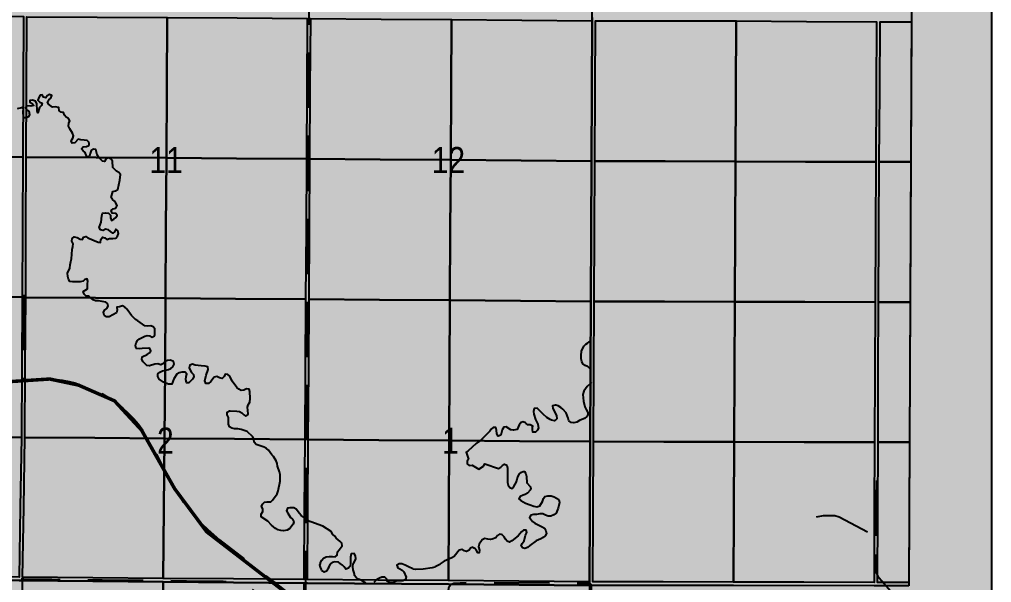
# Model space of a CAD drawing. Extents: x 337584 to 348172, y 5811293 to 5815472.
# Drawn here: x 345159 to 345716, y 5812181 to 5812504 of the extents above; entities that cross this region are included whole.
import ezdxf

# ---------------------------------------------------------------- set-up
doc = ezdxf.new("R2010")
doc.units = 0
doc.header["$LTSCALE"] = 5
doc.linetypes.add('DASHED2', pattern=[9.525, 6.35, -3.175])
for name, color, linetype in [('Quarters', 8, 'Continuous'), ('RoadSeg', 57, 'DASHED2'), ('ROUTE-MAP-HWY', 2, 'Continuous'), ('S-7', 6, 'Continuous'), ('T-WATER', 160, 'Continuous'), ('Townships', 57, 'Continuous')]:
    doc.layers.add(name, color=color, linetype=linetype)
doc.layers.add('ROUTE-MAP-BACKGROUND-H', color=7, linetype='Continuous', true_color=0xf0ebff)
doc.styles.add('120', font='ARIALN.TTF', dxfattribs={"height": 13})

msp = doc.modelspace()

# ---------------------------------------------------------------- hatches: boundary and pattern name
at = {"layer": 'ROUTE-MAP-BACKGROUND-H'}
h = msp.add_hatch(color=256, dxfattribs=at)
h.dxf.hatch_style = 1
h.paths.add_polyline_path([(343008.474, 5813051.916), (345715.945, 5813051.916), (345715.945, 5811576.625), (343008.474, 5811576.625)])

# ---------------------------------------------------------------- linework, layer by layer
at = {"layer": 'Quarters'}
for points in [[(345160.955, 5812465.572), (345160.772, 5812425.31), (345120.437, 5812425.541), (345080.102, 5812425.772), (345080.278, 5812466.013), (345080.454, 5812506.253), (345120.797, 5812506.043), (345161.139, 5812505.833)], [(345243.271, 5812465.097), (345243.053, 5812424.841), (345202.918, 5812425.071), (345162.782, 5812425.302), (345162.965, 5812465.561), (345163.148, 5812505.82), (345203.319, 5812505.586), (345243.489, 5812505.353)], [(345323.542, 5812464.585), (345323.314, 5812424.335), (345283.184, 5812424.588), (345243.053, 5812424.841), (345243.271, 5812465.097), (345243.489, 5812505.353), (345283.63, 5812505.094), (345323.77, 5812504.835)], [(345406.214, 5812463.89), (345405.993, 5812423.661), (345365.66, 5812423.99), (345325.327, 5812424.32), (345325.555, 5812464.569), (345325.783, 5812504.818), (345366.109, 5812504.468), (345406.435, 5812504.119)], [(345486.867, 5812463.199), (345486.675, 5812422.995), (345446.334, 5812423.328), (345405.993, 5812423.661), (345406.214, 5812463.89), (345406.435, 5812504.119), (345446.748, 5812503.761), (345487.06, 5812503.404)], [(345569.375, 5812463.067), (345569.161, 5812422.789), (345528.924, 5812422.89), (345488.686, 5812422.991), (345488.878, 5812463.197), (345489.07, 5812503.403), (345529.33, 5812503.373), (345569.589, 5812503.344)], [(345649.611, 5812422.573), (345609.386, 5812422.681), (345569.161, 5812422.789), (345569.375, 5812463.067), (345569.589, 5812503.344), (345609.818, 5812503.145), (345650.048, 5812502.947), (345649.829, 5812462.76)], [(345670.087, 5812502.943), (345669.715, 5812422.557), (345651.622, 5812422.572), (345651.84, 5812462.759), (345652.058, 5812502.946)], [(345160.594, 5812385.11), (345160.416, 5812344.911), (345120.088, 5812345.105), (345079.76, 5812345.298), (345079.931, 5812385.535), (345080.102, 5812425.772), (345120.437, 5812425.541), (345160.772, 5812425.31)], [(345242.844, 5812384.615), (345242.635, 5812344.389), (345202.53, 5812344.644), (345162.426, 5812344.898), (345162.604, 5812385.1), (345162.782, 5812425.302), (345202.918, 5812425.071), (345243.053, 5812424.841)], [(345323.086, 5812384.086), (345322.857, 5812343.837), (345282.746, 5812344.113), (345242.635, 5812344.389), (345242.844, 5812384.615), (345243.053, 5812424.841), (345283.184, 5812424.588), (345323.314, 5812424.335)], [(345405.993, 5812423.661), (345405.787, 5812383.443), (345405.581, 5812343.226), (345365.224, 5812343.524), (345324.867, 5812343.822), (345325.097, 5812384.071), (345325.327, 5812424.32), (345365.66, 5812423.99)], [(345405.581, 5812343.226), (345405.787, 5812383.443), (345405.993, 5812423.661), (345446.334, 5812423.328), (345486.675, 5812422.995), (345486.484, 5812382.795), (345486.293, 5812342.595), (345445.937, 5812342.91)], [(345568.948, 5812382.597), (345568.734, 5812342.406), (345528.519, 5812342.498), (345488.304, 5812342.59), (345488.495, 5812382.791), (345488.686, 5812422.991), (345528.924, 5812422.89), (345569.161, 5812422.789)], [(345649.611, 5812422.573), (345649.392, 5812382.387), (345649.173, 5812342.201), (345608.954, 5812342.303), (345568.734, 5812342.406), (345568.948, 5812382.597), (345569.161, 5812422.789), (345609.386, 5812422.681)], [(345669.715, 5812422.557), (345669.344, 5812342.175), (345651.184, 5812342.199), (345651.403, 5812382.385), (345651.622, 5812422.572)], [(345159.969, 5812264.578), (345119.448, 5812264.768), (345078.928, 5812264.957), (345079.344, 5812305.128), (345079.76, 5812345.298), (345120.088, 5812345.105), (345160.416, 5812344.911), (345160.193, 5812304.745)], [(345242.295, 5812304.184), (345241.955, 5812263.98), (345201.967, 5812264.272), (345161.98, 5812264.564), (345162.203, 5812304.731), (345162.426, 5812344.898), (345202.53, 5812344.644), (345242.635, 5812344.389)], [(345322.598, 5812303.616), (345322.338, 5812263.396), (345282.147, 5812263.688), (345241.955, 5812263.98), (345242.295, 5812304.184), (345242.635, 5812344.389), (345282.746, 5812344.113), (345322.857, 5812343.837)], [(345405.581, 5812343.226), (345405.36, 5812303.006), (345405.14, 5812262.787), (345364.744, 5812263.084), (345324.349, 5812263.381), (345324.608, 5812303.601), (345324.867, 5812343.822), (345365.224, 5812343.524)], [(345486.091, 5812302.397), (345485.888, 5812262.198), (345445.514, 5812262.493), (345405.14, 5812262.787), (345405.36, 5812303.006), (345405.581, 5812343.226), (345445.937, 5812342.91), (345486.293, 5812342.595)], [(345568.565, 5812302.214), (345568.396, 5812262.022), (345528.148, 5812262.108), (345487.899, 5812262.194), (345488.101, 5812302.392), (345488.304, 5812342.59), (345528.519, 5812342.498), (345568.734, 5812342.406)], [(345649.041, 5812302.026), (345648.908, 5812261.85), (345608.652, 5812261.936), (345568.396, 5812262.022), (345568.565, 5812302.214), (345568.734, 5812342.406), (345608.954, 5812342.303), (345649.173, 5812342.201)], [(345669.344, 5812342.175), (345668.972, 5812261.816), (345650.918, 5812261.847), (345651.051, 5812302.023), (345651.184, 5812342.199)], [(345159.969, 5812264.578), (345159.331, 5812224.536), (345158.693, 5812184.493), (345118.375, 5812184.831), (345078.058, 5812185.168), (345078.493, 5812225.063), (345078.928, 5812264.957), (345119.448, 5812264.768)], [(345241.618, 5812223.887), (345241.282, 5812183.795), (345200.992, 5812184.136), (345160.703, 5812184.476), (345161.341, 5812224.52), (345161.98, 5812264.564), (345201.967, 5812264.272), (345241.955, 5812263.98)], [(345322.101, 5812223.254), (345321.864, 5812183.113), (345281.573, 5812183.454), (345241.282, 5812183.795), (345241.618, 5812223.887), (345241.955, 5812263.98), (345282.147, 5812263.688), (345322.338, 5812263.396)], [(345404.92, 5812222.639), (345404.701, 5812182.491), (345364.288, 5812182.794), (345323.874, 5812183.098), (345324.111, 5812223.239), (345324.349, 5812263.381), (345364.744, 5812263.084), (345405.14, 5812262.787)], [(345405.14, 5812262.787), (345445.514, 5812262.493), (345485.888, 5812262.198), (345485.684, 5812221.996), (345485.48, 5812181.794), (345445.09, 5812182.143), (345404.701, 5812182.491), (345404.92, 5812222.639)], [(345568.227, 5812221.829), (345568.058, 5812181.636), (345527.774, 5812181.713), (345487.49, 5812181.79), (345487.694, 5812221.992), (345487.899, 5812262.194), (345528.148, 5812262.108), (345568.396, 5812262.022)], [(345648.767, 5812221.666), (345648.626, 5812181.481), (345608.342, 5812181.558), (345568.058, 5812181.636), (345568.227, 5812221.829), (345568.396, 5812262.022), (345608.652, 5812261.936), (345648.908, 5812261.85)], [(345668.972, 5812261.816), (345668.6, 5812181.446), (345650.636, 5812181.477), (345650.777, 5812221.662), (345650.918, 5812261.847)], [(345241.102, 5812141.618), (345240.94, 5812101.452), (345200.703, 5812101.858), (345160.467, 5812102.265), (345160.569, 5812142.366), (345160.671, 5812182.466), (345200.968, 5812182.125), (345241.265, 5812181.785)], [(345321.69, 5812140.869), (345321.529, 5812100.636), (345281.234, 5812101.044), (345240.94, 5812101.452), (345241.102, 5812141.618), (345241.265, 5812181.785), (345281.558, 5812181.444), (345321.852, 5812181.103)]]:
    msp.add_lwpolyline(points, close=True, dxfattribs=at)
at = {"layer": 'RoadSeg'}
msp.add_line((345649.593, 5812208.077), (345650.24, 5812246.089), dxfattribs=at)
at = {"layer": 'RoadSeg', "flags": 128}
for points in [[(345322.768, 5812167.746), (345322.891, 5812171.681), (345322.983, 5812175.286), (345322.984, 5812178.275), (345322.934, 5812181.179), (345323.051, 5812191.255), (345323.108, 5812198.946), (345323.17, 5812206.238), (345323.219, 5812210.55), (345323.241, 5812227.283), (345323.33, 5812241.967), (345323.506, 5812269.844), (345323.797, 5812315.305), (345324.157, 5812370.148), (345324.365, 5812408.76), (345324.62, 5812448.912), (345324.798, 5812477.406), (345324.868, 5812506.005), (345326.226, 5812763.108), (345329.024, 5812763.178)], [(345013.477, 5812507.505), (345019.457, 5812498.756), (345023.893, 5812492.256), (345029.171, 5812484.536), (345033.056, 5812478.856), (345035.562, 5812475.151), (345037.178, 5812472.731), (345038.908, 5812470.034), (345040.932, 5812466.701), (345043.048, 5812462.888), (345044.511, 5812459.997), (345045.697, 5812457.505), (345047.704, 5812452.92), (345049.164, 5812449.158), (345050.221, 5812446.156), (345051.381, 5812442.52), (345052.571, 5812438.42), (345054.095, 5812432.837), (345056.602, 5812423.488), (345060.583, 5812408.552), (345062.946, 5812399.65), (345068.072, 5812380.459), (345074.298, 5812357.076), (345079.2, 5812338.695), (345081.776, 5812329.636), (345083.138, 5812325.772), (345084.657, 5812322.266), (345086.327, 5812319.064), (345088.434, 5812315.7), (345090.423, 5812312.983), (345092.66, 5812310.391), (345094.762, 5812308.231), (345097.218, 5812305.984), (345100.202, 5812303.624), (345103.21, 5812301.564), (345105.887, 5812299.977), (345108.969, 5812298.455), (345112.997, 5812296.839), (345117.135, 5812295.611), (345120.34, 5812294.9), (345123.028, 5812294.483), (345126.455, 5812294.173), (345129.886, 5812294.072), (345133.052, 5812294.153), (345138.206, 5812294.58), (345142.503, 5812295.073), (345143.302, 5812295.178), (345145.656, 5812295.483), (345148.984, 5812295.916), (345154.008, 5812296.555), (345161.14, 5812297.427)], [(345161.388, 5812346.329), (345160.964, 5812299.425), (345161.14, 5812297.427), (345164.4, 5812297.785), (345166.989, 5812298.022), (345169.415, 5812298.18), (345173.843, 5812298.249), (345178.474, 5812298.021), (345183.396, 5812297.406), (345187.349, 5812296.66), (345191.678, 5812295.581), (345196.182, 5812294.142), (345201.192, 5812292.15), (345205.067, 5812290.289), (345208.607, 5812288.325), (345212.18, 5812285.992), (345215.387, 5812283.624), (345218.159, 5812281.326), (345220.989, 5812278.736), (345224.253, 5812275.389), (345227.043, 5812272.138), (345229.821, 5812268.428), (345233.099, 5812263.175), (345235.562, 5812258.604), (345239.693, 5812250.281), (345243.739, 5812242.207), (345246.406, 5812237.42), (345248.294, 5812234.329), (345250.682, 5812230.669), (345252.752, 5812227.737), (345254.588, 5812225.286), (345257.422, 5812221.754), (345261.97, 5812216.604), (345266.806, 5812211.708), (345273.587, 5812205.824), (345305.207, 5812181.334), (345310.63, 5812177.135), (345322.768, 5812167.746), (345327.168, 5812164.538), (345331.574, 5812161.103), (345337.664, 5812156.442), (345344.139, 5812151.461)], [(345663.194, 5812170.657), (345662.206, 5812171.598), (345651.5, 5812183.829), (345650.133, 5812186.494), (345649.597, 5812188.39), (345649.379, 5812192.674), (345649.593, 5812208.077), (345648.588, 5812208.252), (345628.623, 5812218.951), (345626.207, 5812219.591), (345619.507, 5812219.622), (345608.462, 5812217.446)], [(345142.142, 5812020.987), (345158.739, 5812021.003), (345159.433, 5812037.217), (345167.694, 5812050.723), (345168.235, 5812053.037), (345167.668, 5812055.722), (345166.729, 5812057.298), (345159.712, 5812066.022), (345159.287, 5812071.01), (345159.753, 5812180.109), (345159.865, 5812183.61), (345017.159, 5812184.535), (345017.027, 5812185.831), (345017.069, 5812188.132), (345016.925, 5812200.109), (345016.01, 5812205.941), (345013.95, 5812211.001), (345011.809, 5812214.497)], [(345308.687, 5812156.961), (345309.362, 5812157.848), (345310.477, 5812159.251), (345311.49, 5812160.473), (345312.6, 5812161.753), (345308.729, 5812164.804), (345305.267, 5812167.514), (345300.492, 5812171.173), (345295.608, 5812174.905), (345291.925, 5812177.651), (345289.317, 5812179.141), (345286.548, 5812180.293), (345283.626, 5812181.086), (345280.606, 5812181.603), (345275.555, 5812181.898), (345269.99, 5812181.969), (345263.727, 5812182.044), (345254.677, 5812182.188), (345242.529, 5812182.326), (345230.431, 5812182.475), (345218.46, 5812182.625), (345206.309, 5812182.765), (345194.427, 5812182.857), (345185.408, 5812182.998), (345177.334, 5812183.077), (345170.254, 5812183.137), (345163.027, 5812183.223), (345159.865, 5812183.61)], [(345374.044, 5812154.905), (345370.812, 5812151.743), (345368.828, 5812149.072), (345367.217, 5812147.183), (345364.715, 5812143.952), (345361.738, 5812140.179), (345360.596, 5812138.732), (345363.66, 5812136.319), (345368.724, 5812132.414), (345371.834, 5812130.012), (345376.028, 5812126.788), (345379.093, 5812124.39), (345381.351, 5812122.6), (345384.176, 5812120.281), (345385.354, 5812121.937), (345386.962, 5812124.189), (345388.369, 5812125.917), (345390.48, 5812128.482), (345392.155, 5812130.578), (345394.121, 5812133.088), (345396.638, 5812136.445), (345398.758, 5812139.236), (345399.788, 5812140.65), (345401.39, 5812142.803), (345402.69, 5812144.568), (345403.454, 5812145.908), (345403.955, 5812147.522), (345404.192, 5812149.401), (345404.279, 5812151.521), (345404.392, 5812157.201), (345404.577, 5812168.888), (345404.664, 5812176.969), (345405.148, 5812179.156), (345406.216, 5812180.382), (345406.387, 5812180.455), (345407.7, 5812181.019), (345414.787, 5812181.498), (345485.79, 5812181.077), (345486.408, 5812180.292), (345486.466, 5812177.994), (345485.933, 5812099.49)]]:
    msp.add_lwpolyline(points, dxfattribs=at)
at = {"layer": 'ROUTE-MAP-BACKGROUND-H'}
msp.add_lwpolyline([(343008.474, 5813051.916), (345715.945, 5813051.916), (345715.945, 5811576.625), (343008.474, 5811576.625)], close=True, dxfattribs=at)
at = {"layer": 'ROUTE-MAP-HWY', "const_width": 1.999, "flags": 128}
msp.add_lwpolyline([(345003.605, 5812524.255), (345039.236, 5812471.088), (345052.414, 5812443.773), (345076.132, 5812350.669), (345086.485, 5812314.458), (345103.741, 5812298.939), (345121.858, 5812294.628), (345156.369, 5812296.783), (345176.212, 5812298.077), (345192.605, 5812294.628), (345213.311, 5812285.575), (345228.84, 5812268.762), (345247.821, 5812235.137), (345266.096, 5812210.547), (345377.691, 5812124.622), (345519.776, 5812011.274), (345641.128, 5811944.849)], dxfattribs=at)
at = {"layer": 'T-WATER'}
for points in [[(345357.319, 5812181.041), (345354.663, 5812182.748), (345353.246, 5812183.299), (345353.175, 5812183.34), (345351.922, 5812184.053), (345351.794, 5812184.219), (345350.876, 5812185.415), (345350.824, 5812185.953), (345350.722, 5812187.009), (345350.164, 5812188.688), (345349.938, 5812190.311), (345349.901, 5812190.577), (345350.148, 5812192.084), (345350.274, 5812192.322), (345351.551, 5812194.731), (345351.543, 5812194.972), (345351.483, 5812196.726), (345350.74, 5812198), (345348.981, 5812197.939), (345348.943, 5812197.938), (345348.518, 5812195.925), (345348.545, 5812192.319), (345348.545, 5812192.228), (345348.297, 5812190.722), (345347.946, 5812190.308), (345347.337, 5812189.59), (345345.954, 5812189.142), (345344.936, 5812190.302), (345344.082, 5812191.276), (345342.603, 5812192.308), (345341.627, 5812192.989), (345339.621, 5812193.221), (345338.131, 5812192.969), (345337.381, 5812192.299), (345336.969, 5812191.931), (345336.215, 5812190.606), (345336.091, 5812190.286), (345335.665, 5812189.188), (345334.808, 5812187.96), (345333.429, 5812187.315), (345332.202, 5812188.171), (345331.943, 5812188.94), (345331.466, 5812190.279), (345331.096, 5812191.33), (345331.301, 5812192.288), (345331.44, 5812192.94), (345332.193, 5812194.265), (345333.156, 5812195.297), (345334.625, 5812196.146), (345336.514, 5812196.411), (345338.313, 5812196.373), (345339.817, 5812196.225), (345340.883, 5812197.16), (345341.22, 5812198.97), (345342.017, 5812200.048), (345343.797, 5812202.456), (345343.642, 5812203.948), (345342.607, 5812205.01), (345340.351, 5812206.83), (345339.51, 5812207.998), (345338.478, 5812208.961), (345337.514, 5812210.731), (345332.721, 5812213.656), (345325.866, 5812216.2), (345325.332, 5812216.399), (345322.815, 5812218.167), (345320.315, 5812219.922), (345319.28, 5812220.985), (345317.398, 5812223.416), (345316.173, 5812224.173), (345313.871, 5812224.295), (345312.484, 5812223.948), (345311.933, 5812222.532), (345312.579, 5812221.156), (345314.266, 5812218.716), (345315.297, 5812217.753), (345316.148, 5812216.284), (345315.696, 5812214.871), (345313.886, 5812212.313), (345312.218, 5812211.457), (345310.232, 5812211.09), (345308.632, 5812211.135), (345307.015, 5812211.68), (345305.69, 5812212.433), (345303.326, 5812214.35), (345301.251, 5812216.575), (345297.37, 5812219.043), (345297.308, 5812220.64), (345298.255, 5812222.171), (345298.303, 5812223.671), (345297.56, 5812224.942), (345298.11, 5812226.359), (345299.372, 5812227.496), (345300.861, 5812227.749), (345302.864, 5812227.617), (345303.931, 5812228.553), (345306.602, 5812232.339), (345307.147, 5812233.956), (345308.253, 5812239.587), (345308.227, 5812243.283), (345307.872, 5812244.869), (345306.763, 5812248.029), (345306.505, 5812249.72), (345306.054, 5812251.203), (345304.476, 5812253.643), (345303.441, 5812254.705), (345301.651, 5812257.25), (345300.518, 5812258.211), (345299.09, 5812259.061), (345294.443, 5812260.501), (345293.397, 5812261.865), (345293.14, 5812263.553), (345292.693, 5812264.936), (345289.293, 5812267.917), (345285.946, 5812269.208), (345283.94, 5812269.435), (345282.041, 5812269.469), (345280.53, 5812269.817), (345279.203, 5812270.67), (345278.751, 5812272.153), (345278.741, 5812272.459), (345278.617, 5812276.045), (345277.966, 5812277.526), (345277.815, 5812279.019), (345279.188, 5812279.766), (345279.684, 5812279.882), (345283.489, 5812279.712), (345284.999, 5812279.364), (345286.325, 5812278.61), (345287.361, 5812277.546), (345288.591, 5812276.688), (345289.659, 5812277.623), (345289.844, 5812278.031), (345289.51, 5812281.915), (345289.86, 5812283.325), (345290.811, 5812284.756), (345291.039, 5812286.862), (345290.901, 5812290.854), (345290.551, 5812292.34), (345289.046, 5812292.49), (345287.477, 5812291.639), (345285.982, 5812291.488), (345284.653, 5812292.247), (345283.521, 5812293.208), (345280.7, 5812296.809), (345279.502, 5812299.665), (345278.267, 5812300.722), (345276.764, 5812300.87), (345276.113, 5812299.449), (345275.053, 5812298.313), (345273.539, 5812298.757), (345271.915, 5812299.502), (345270.428, 5812299.15), (345268.614, 5812296.688), (345267.159, 5812295.438), (345265.658, 5812295.486), (345265.005, 5812297.064), (345265.796, 5812300.19), (345267.081, 5812303.533), (345266.827, 5812305.125), (345265.316, 5812305.472), (345263.014, 5812305.593), (345259.503, 5812305.973), (345258.085, 5812306.523), (345256.502, 5812306.069), (345256.154, 5812304.559), (345256.701, 5812303.178), (345257.544, 5812301.909), (345258.683, 5812300.749), (345258.835, 5812299.249), (345258.081, 5812297.924), (345255.954, 5812295.852), (345254.553, 5812295.904), (345254.189, 5812297.79), (345254.429, 5812299.504), (345254.781, 5812300.915), (345253.845, 5812301.981), (345251.945, 5812302.016), (345250.362, 5812301.562), (345249.089, 5812300.819), (345247.279, 5812298.259), (345246.184, 5812295.217), (345244.291, 5812295.059), (345242.735, 5812295.693), (345241.353, 5812296.257), (345238.992, 5812298.074), (345238.142, 5812299.543), (345238.191, 5812301.044), (345239.257, 5812301.98), (345240.83, 5812302.733), (345242.513, 5812303.191), (345242.728, 5812303.224), (345244.202, 5812303.449), (345245.579, 5812304.096), (345246.746, 5812305.035), (345247.493, 5812306.56), (345247.142, 5812308.046), (345245.414, 5812308.886), (345243.722, 5812308.728), (345242.724, 5812308.332), (345242.341, 5812308.181), (345241.384, 5812306.949), (345239.809, 5812306.296), (345238.094, 5812306.736), (345236.501, 5812306.581), (345233.338, 5812305.573), (345231.832, 5812305.822), (345229.76, 5812307.949), (345229.013, 5812309.321), (345229.261, 5812310.829), (345232.014, 5812312.123), (345233.381, 5812313.069), (345234.138, 5812314.293), (345233.595, 5812315.574), (345233.089, 5812315.756), (345229.197, 5812315.622), (345227.407, 5812315.361), (345225.803, 5812315.506), (345225.443, 5812317.292), (345225.79, 5812318.803), (345226.444, 5812320.124), (345227.607, 5812321.163), (345230.756, 5812322.57), (345232.14, 5812323.018), (345233.647, 5812322.77), (345234.968, 5812322.116), (345236.245, 5812322.759), (345236.431, 5812323.165), (345236.507, 5812326.764), (345235.568, 5812327.931), (345234.247, 5812328.585), (345232.154, 5812328.413), (345230.65, 5812328.562), (345226.755, 5812331.425), (345225.43, 5812332.179), (345223.155, 5812334.399), (345220.643, 5812337.971), (345220.527, 5812338.205), (345219.288, 5812339.362), (345217.966, 5812340.016), (345216.287, 5812339.459), (345214.698, 5812339.204), (345214.856, 5812337.511), (345214.408, 5812335.997), (345210.188, 5812333.754), (345208.692, 5812333.702), (345207.456, 5812334.759), (345207.01, 5812336.143), (345207.663, 5812337.463), (345208.927, 5812338.506), (345209.68, 5812339.831), (345209.329, 5812341.318), (345208.3, 5812342.182), (345204.081, 5812342.837), (345202.382, 5812342.878), (345201.06, 5812343.532), (345198.796, 5812345.453), (345198.494, 5812345.542), (345196.989, 5812345.69), (345195.857, 5812346.651), (345195.403, 5812348.233), (345197.846, 5812349.816), (345197.777, 5812351.812), (345197.861, 5812352.689), (345197.997, 5812354.117), (345197.651, 5812355.495), (345196.366, 5812355.06), (345195.296, 5812354.224), (345193.609, 5812353.867), (345189.518, 5812353.727), (345187.808, 5812354.067), (345186.97, 5812355.238), (345186.515, 5812356.821), (345186.45, 5812358.717), (345187.746, 5812361.659), (345187.88, 5812363.562), (345188.213, 5812365.471), (345188.761, 5812366.988), (345189.077, 5812372.377), (345189.521, 5812373.991), (345189.569, 5812375.492), (345188.811, 5812377.163), (345189.059, 5812378.671), (345190.23, 5812379.511), (345191.939, 5812379.172), (345193.57, 5812378.23), (345194.977, 5812377.98), (345195.524, 5812379.498), (345196.811, 5812379.844), (345198.14, 5812378.991), (345203.925, 5812376.499), (345205.329, 5812376.348), (345205.568, 5812378.153), (345206.424, 5812379.38), (345207.838, 5812378.931), (345208.967, 5812378.07), (345210.444, 5812378.719), (345212.447, 5812378.587), (345214.136, 5812378.844), (345215.096, 5812379.976), (345215.643, 5812381.493), (345215.29, 5812383.079), (345214.061, 5812383.936), (345213.411, 5812382.516), (345212.337, 5812381.78), (345211.108, 5812382.637), (345209.973, 5812383.697), (345208.263, 5812384.039), (345206.889, 5812383.293), (345205.379, 5812383.639), (345204.536, 5812384.908), (345205.73, 5812387.946), (345206.103, 5812391.654), (345206.55, 5812393.169), (345208.339, 5812393.43), (345209.847, 5812393.182), (345210.986, 5812392.022), (345211.041, 5812390.426), (345211.588, 5812389.046), (345212.865, 5812389.688), (345214.032, 5812390.627), (345214.789, 5812391.851), (345214.048, 5812393.025), (345212.042, 5812393.257), (345211.495, 5812394.636), (345212.559, 5812395.671), (345214.041, 5812396.122), (345214.793, 5812397.546), (345214.141, 5812398.924), (345213.306, 5812399.995), (345212.273, 5812400.959), (345211.43, 5812402.229), (345212.414, 5812405.558), (345213.901, 5812405.908), (345215.271, 5812406.754), (345216.376, 5812412.091), (345216.769, 5812415.397), (345215.834, 5812416.464), (345214.51, 5812417.218), (345212.44, 5812419.346), (345212.11, 5812423.031), (345211.165, 5812424.397), (345209.752, 5812424.848), (345208.376, 5812424.202), (345207.621, 5812422.877), (345206.415, 5812423.034), (345204.343, 5812425.159), (345203.393, 5812426.624), (345202.592, 5812429.593), (345201.28, 5812429.947), (345199.911, 5812429.099), (345199.371, 5812427.382), (345199.023, 5812425.872), (345197.647, 5812425.224), (345197.003, 5812426.5), (345196.556, 5812427.884), (345195.424, 5812428.843), (345194.485, 5812430.008), (345195.445, 5812431.141), (345197.337, 5812431.307), (345198.713, 5812431.955), (345198.909, 5812432.263), (345198.771, 5812433.121), (345198.648, 5812433.851), (345197.712, 5812434.817), (345195.906, 5812435.053), (345194.004, 5812435.186), (345192.595, 5812435.537), (345190.565, 5812433.568), (345189.075, 5812433.316), (345188.427, 5812434.691), (345189.378, 5812436.123), (345189.829, 5812437.538), (345189.279, 5812439.017), (345187.693, 5812441.56), (345187.039, 5812443.135), (345187.184, 5812444.739), (345187.735, 5812446.157), (345186.892, 5812447.427), (345185.667, 5812448.183), (345184.628, 5812449.346), (345184.177, 5812450.828), (345182.771, 5812451.079), (345181.652, 5812451.748), (345181.484, 5812453.743), (345179.374, 5812454.071), (345177.88, 5812453.919), (345175.422, 5812455.636), (345174.874, 5812457.018), (345175.735, 5812458.149), (345176.799, 5812459.184), (345177.351, 5812460.603), (345176.029, 5812461.259), (345174.757, 5812460.415), (345173.897, 5812459.285), (345172.583, 5812459.741), (345171.842, 5812460.916), (345170.648, 5812460.775), (345169.894, 5812459.448), (345169.343, 5812458.029), (345170.483, 5812456.867), (345171.9, 5812456.315), (345171.45, 5812454.9), (345170.393, 5812453.663), (345169.394, 5812450.727), (345168.955, 5812451.912), (345168.813, 5812456.01), (345168.069, 5812457.284), (345166.345, 5812458.025), (345164.854, 5812457.774), (345164.79, 5812456.771), (345166.211, 5812456.119), (345167.15, 5812454.952), (345165.364, 5812454.59), (345163.364, 5812454.621), (345162.298, 5812453.683), (345162.842, 5812452.401), (345164.262, 5812451.751), (345164.531, 5812449.759), (345164.081, 5812448.343), (345162.607, 5812447.592), (345162.014, 5812447.739), (345161.195, 5812447.943), (345161.065, 5812451.74), (345161.148, 5812452.243), (345160.901, 5812453.635), (345160.698, 5812453.728), (345159.976, 5812453.567), (345157.525, 5812453.019)], [(345486.566, 5812303.315), (345484.536, 5812305.21), (345484.359, 5812305.291), (345483.114, 5812305.86), (345481.783, 5812306.813), (345481.136, 5812308.189), (345480.785, 5812309.676), (345480.726, 5812311.478), (345481.037, 5812313.981), (345482.338, 5812316.823), (345483.495, 5812318.062), (345484.302, 5812318.653), (345485.931, 5812319.845), (345486.496, 5812319.965)], [(345486.597, 5812296.121), (345486.363, 5812295.682), (345484.133, 5812293.706), (345482.222, 5812291.142), (345481.791, 5812289.129), (345482.018, 5812285.44), (345482.933, 5812282.075), (345483.096, 5812281.705), (345483.584, 5812280.599), (345484.327, 5812279.326), (345484.778, 5812277.843), (345483.921, 5812276.614), (345482.761, 5812275.475), (345480.172, 5812274.511), (345479.8, 5812274.373), (345478.333, 5812273.423), (345476.55, 5812272.961), (345475.043, 5812273.209), (345473.715, 5812274.063), (345473.537, 5812274.859), (345473.361, 5812275.649), (345472.159, 5812278.605), (345470.184, 5812280.835), (345469.052, 5812281.795), (345467.625, 5812282.645), (345466.214, 5812282.997), (345465.812, 5812283.083), (345464.428, 5812282.635), (345464.579, 5812281.142), (345466.717, 5812277.119), (345466.881, 5812275.226), (345466.46, 5812274.857), (345465.814, 5812274.289), (345465.418, 5812274.177), (345463.812, 5812274.421), (345463.093, 5812274.856), (345461.158, 5812276.028), (345458.895, 5812277.949), (345455.481, 5812281.328), (345453.89, 5812281.175), (345453.449, 5812279.462), (345453.703, 5812277.871), (345454.591, 5812274.854), (345454.606, 5812274.804), (345455.996, 5812272.153), (345456.171, 5812270.857), (345456.264, 5812270.165), (345455.713, 5812268.747), (345454.656, 5812267.512), (345453.053, 5812267.658), (345452.802, 5812269.147), (345452.959, 5812270.415), (345453.038, 5812271.054), (345451.615, 5812271.805), (345450.116, 5812271.855), (345449.324, 5812272.534), (345449.003, 5812272.809), (345448.881, 5812272.911), (345447.556, 5812273.563), (345446.173, 5812273.115), (345445.973, 5812272.803), (345445.321, 5812271.79), (345444.016, 5812269.142), (345442.036, 5812268.677), (345440.526, 5812269.026), (345437.871, 5812270.63), (345436.376, 5812270.478), (345435.532, 5812268.85), (345434.739, 5812265.829), (345433.256, 5812265.378), (345432.412, 5812266.646), (345432.336, 5812268.84), (345431.789, 5812270.221), (345430.286, 5812270.369), (345429.222, 5812269.334), (345428.365, 5812268.106), (345423.05, 5812262.829), (345420.514, 5812261.043), (345416.059, 5812256.895), (345414.787, 5812256.152), (345416.153, 5812252.217), (345415.395, 5812250.992), (345415.45, 5812249.396), (345416.579, 5812248.535), (345418.275, 5812248.593), (345422.189, 5812246.467), (345424.73, 5812248.153), (345425.583, 5812249.481), (345433.394, 5812246.701), (345434.664, 5812247.543), (345435.628, 5812248.574), (345436.902, 5812249.317), (345438.222, 5812248.663), (345438.48, 5812246.975), (345438.461, 5812238.782), (345438.915, 5812237.2), (345439.859, 5812235.932), (345441.18, 5812235.279), (345442.14, 5812236.41), (345443.644, 5812239.16), (345444.086, 5812240.872), (345444.632, 5812242.391), (345445.384, 5812243.716), (345446.547, 5812244.755), (345447.581, 5812244.975), (345448.233, 5812245.113), (345448.98, 5812243.74), (345449.53, 5812242.261), (345449.661, 5812238.469), (345451.599, 5812236.376), (345451.634, 5812236.338), (345451.985, 5812234.851), (345451.604, 5812234.422), (345450.061, 5812232.687), (345448.687, 5812231.94), (345447.613, 5812231.467), (345445.735, 5812230.64), (345444.981, 5812229.316), (345446.11, 5812228.456), (345447.621, 5812227.629), (345448.86, 5812226.951), (345451.623, 5812225.886), (345453.62, 5812225.116), (345455.426, 5812224.878), (345457.005, 5812225.432), (345458.62, 5812227.886), (345459.164, 5812229.504), (345460.02, 5812230.732), (345461.604, 5812231.186), (345463.507, 5812231.052), (345465.221, 5812230.611), (345466.546, 5812229.858), (345467.973, 5812229.007), (345468.431, 5812227.324), (345467.643, 5812224.099), (345466.444, 5812221.161), (345465.181, 5812220.118), (345463.405, 5812219.457), (345461.805, 5812219.502), (345460.291, 5812219.95), (345458.767, 5812220.697), (345457.063, 5812220.838), (345455.177, 5812220.474), (345453.484, 5812220.315), (345451.998, 5812219.964), (345451.14, 5812218.736), (345452.92, 5812216.4), (345454.155, 5812215.343), (345458.418, 5812213.391), (345459.746, 5812212.537), (345460.596, 5812211.067), (345460.847, 5812209.578), (345460.193, 5812208.256), (345459.03, 5812207.217), (345457.656, 5812206.471), (345454.9, 5812205.277), (345451.297, 5812202.556), (345450.033, 5812201.513), (345448.554, 5812200.962), (345447.143, 5812201.314), (345446.303, 5812202.484), (345446.957, 5812203.805), (345448.007, 5812205.24), (345448.795, 5812208.465), (345449.542, 5812209.988), (345449.292, 5812211.479), (345447.695, 5812211.424), (345446.528, 5812210.485), (345444.607, 5812208.221), (345441.011, 5812205.3), (345439.737, 5812204.556), (345438.32, 5812205.107), (345437.381, 5812206.273), (345436.637, 5812207.547), (345435.399, 5812208.703), (345434.901, 5812208.862), (345433.984, 5812209.154), (345432.814, 5812208.315), (345432.202, 5812207.526), (345431.857, 5812207.083), (345429.82, 5812206.347), (345428.798, 5812205.978), (345427.291, 5812206.226), (345425.481, 5812206.564), (345424.008, 5812205.814), (345422.394, 5812203.361), (345422.155, 5812202.553), (345421.946, 5812201.846), (345422.514, 5812199.867), (345422.362, 5812198.464), (345421.464, 5812198.433), (345420.718, 5812199.806), (345419.781, 5812200.873), (345419.379, 5812201.179), (345418.653, 5812201.733), (345417.372, 5812201.19), (345416.516, 5812199.961), (345415.142, 5812199.215), (345413.632, 5812199.562), (345412.307, 5812200.317), (345410.82, 5812199.966), (345407.946, 5812196.369), (345406.676, 5812195.527), (345402.243, 5812193.676), (345400.611, 5812192.414), (345399.81, 5812191.794), (345397.155, 5812190.398), (345396.964, 5812190.297), (345395.384, 5812189.744), (345390.23, 5812189.067), (345385.921, 5812188.919), (345384.578, 5812189.123), (345384.313, 5812189.164), (345381.908, 5812190.37), (345379.841, 5812191.407), (345378.019, 5812192.045), (345376.416, 5812192.188), (345375.143, 5812191.446), (345375.473, 5812190.358), (345375.594, 5812189.963), (345378.239, 5812188.555), (345379.175, 5812187.488), (345380.476, 5812184.535), (345380.025, 5812183.121), (345378.652, 5812182.374), (345376.353, 5812182.395), (345374.663, 5812182.137), (345372.987, 5812181.48), (345371.39, 5812181.425), (345369.873, 5812181.972), (345369.326, 5812183.353), (345368.188, 5812184.513), (345366.491, 5812184.454), (345365.148, 5812183.921), (345365.111, 5812183.907), (345363.738, 5812183.16), (345363.074, 5812182.515), (345362.674, 5812182.125), (345361.965, 5812181.365)]]:
    msp.add_lwpolyline(points, dxfattribs=at)
at = {"layer": 'Townships'}
msp.add_lwpolyline([(345668.591, 5812179.436), (345650.63, 5812179.467), (345648.619, 5812179.471), (345568.05, 5812179.625), (345487.48, 5812179.78), (345485.469, 5812179.784), (345485.48, 5812181.794), (345485.888, 5812262.198), (345486.293, 5812342.595), (345486.675, 5812422.995), (345487.06, 5812503.404), (345487.069, 5812505.415), (345487.441, 5812585.806), (345487.816, 5812666.086), (345488.185, 5812746.318), (345488.566, 5812826.56), (345488.576, 5812828.572), (345488.948, 5812909.015), (345489.331, 5812989.463), (345489.392, 5813002.654), (345672.392, 5813001.316)], close=True, dxfattribs=at)
for points in [[(345487.069, 5812505.415), (345487.06, 5812503.404), (345486.675, 5812422.995), (345486.293, 5812342.595), (345485.888, 5812262.198), (345485.48, 5812181.794), (345485.469, 5812179.784), (345404.69, 5812180.48), (345323.862, 5812181.088), (345321.852, 5812181.103), (345241.265, 5812181.785), (345160.671, 5812182.466), (345158.66, 5812182.483), (345078.037, 5812183.158), (344997.425, 5812183.817), (344995.415, 5812183.834), (344914.807, 5812184.443), (344834.203, 5812185.039), (344832.193, 5812185.055), (344751.924, 5812185.723), (344671.653, 5812186.349)], [(344671.653, 5812186.349), (344751.924, 5812185.723), (344832.193, 5812185.055), (344834.203, 5812185.039), (344914.807, 5812184.443), (344995.415, 5812183.834), (344997.425, 5812183.817), (345078.037, 5812183.158), (345158.66, 5812182.483), (345160.671, 5812182.466), (345241.265, 5812181.785), (345321.852, 5812181.103), (345323.862, 5812181.088), (345404.69, 5812180.48), (345485.469, 5812179.784), (345485.086, 5812099.546), (345484.746, 5812019.164), (345484.323, 5811938.757), (345483.91, 5811858.383), (345483.901, 5811856.374), (345483.516, 5811776.054), (345483.156, 5811695.741), (345482.834, 5811629.822), (344502.346, 5811636.942)]]:
    msp.add_lwpolyline(points, dxfattribs=at)

# ---------------------------------------------------------------- texts
at = {"layer": 'S-7', "style": '120'}
for s, height, p in [('11', 14.9935, (345233.382, 5812416.124)), ('12', 14.9935, (345395.122, 5812416.124)), ('2', 14.993, (345237.703, 5812255.259)), ('1', 14.993, (345401.033, 5812255.259))]:
    msp.add_text(s, height=height, dxfattribs=at).set_placement(p)

doc.saveas('drawing.dxf')
